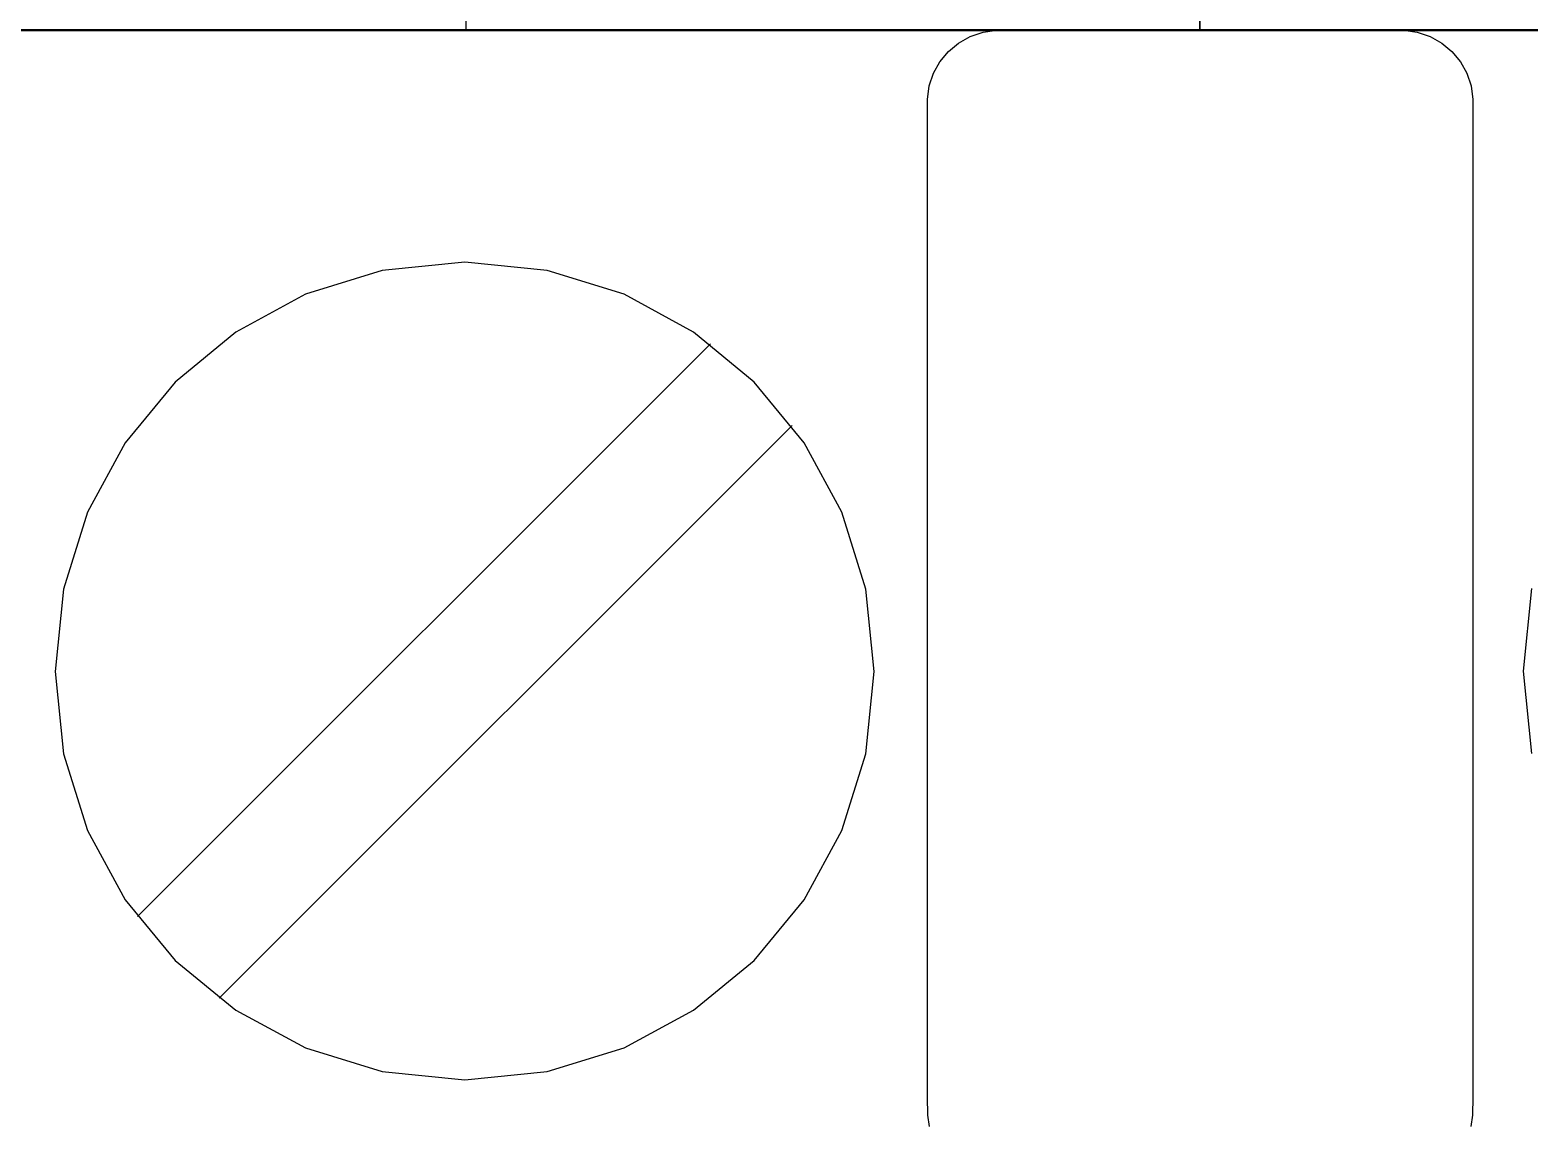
# Model space of a CAD drawing. Extents: x 1 to 47.7, y 0.2 to 35.
# Drawn here: x 27.893 to 28.505, y 11.489 to 11.935 of the extents above; entities that cross this region are included whole.
import ezdxf

# ---------------------------------------------------------------- set-up
doc = ezdxf.new("R2010")
doc.units = 0
doc.header["$MEASUREMENT"] = 0
for name, color, linetype in [('5_1___24__TARGET_LEDS___12', 7, 'CONTINUOUS'), ('6_1__EMPTY_IO_BOARD_POSITI', 7, 'CONTINUOUS'), ('6_2___8__INDEPENDENT_INPUT', 7, 'CONTINUOUS'), ('6_3___8__OPTOISO_INDEPENDE', 7, 'CONTINUOUS'), ('6_4___24__OPTOISO_INDEPEND', 7, 'CONTINUOUS'), ('6_5___8__INDEPENDENT_INPUT', 7, 'CONTINUOUS'), ('6_6___8__INDEPENDENT_INPUT', 7, 'CONTINUOUS'), ('6_7___8__OPTOISO_INDEPENDE', 7, 'CONTINUOUS'), ('6_8___8__OPTOISO_INDEPENDE', 7, 'CONTINUOUS')]:
    doc.layers.add(name, color=color, linetype=linetype)

msp = doc.modelspace()

# ---------------------------------------------------------------- linework, layer by layer
at = {"layer": '5_1___24__TARGET_LEDS___12'}
for points in [[(28.67058, 11.93527), (28.38288, 11.93527), (28.24148, 11.93527), (28.1023, 11.93527), (27.9658, 11.93527), (27.83241, 11.93527), (27.70259, 11.93527), (27.57678, 11.93527), (27.45542, 11.93527), (27.33896, 11.93527), (27.22784, 11.93527)], [(28.2603, 11.48681), (28.25958, 11.49145), (28.25951, 11.49894), (28.25951, 11.53118), (28.25951, 11.58527), (28.25951, 11.65294), (28.25951, 11.72592), (28.25951, 11.79596), (28.25951, 11.85477), (28.25951, 11.89409), (28.25952, 11.90684), (28.26022, 11.91241), (28.26194, 11.91759), (28.26458, 11.9223), (28.26802, 11.92644), (28.27218, 11.9299), (28.27693, 11.93258), (28.28219, 11.93439), (28.28784, 11.93522), (28.29282, 11.93527), (28.30698, 11.93527), (28.3293, 11.93527), (28.35652, 11.93527), (28.38536, 11.93527), (28.41258, 11.93527), (28.4349, 11.93527), (28.44906, 11.93527), (28.45404, 11.93522), (28.45969, 11.93439), (28.46494, 11.93258), (28.4697, 11.9299), (28.47385, 11.92644), (28.47729, 11.9223), (28.47992, 11.91759), (28.48164, 11.91241), (28.48234, 11.90684), (28.48236, 11.89409), (28.48236, 11.85477), (28.48236, 11.79596), (28.48236, 11.72592), (28.48236, 11.65294), (28.48236, 11.58527), (28.48236, 11.53118), (28.48236, 11.49894), (28.48228, 11.49144), (28.48156, 11.48678)], [(27.93656, 11.57267), (28.17083, 11.80693)], [(27.96999, 11.53924), (28.20425, 11.77351)], [(28.5064, 11.70678), (28.503, 11.67308), (28.5064, 11.63939)]]:
    msp.add_lwpolyline(points, dxfattribs=at)
msp.add_lwpolyline([(27.90298, 11.6729), (27.90638, 11.63922), (27.91614, 11.60785), (27.93157, 11.57947), (27.95201, 11.55474), (27.97678, 11.53435), (28.00522, 11.51895), (28.03666, 11.50922), (28.07041, 11.50583), (28.10411, 11.50922), (28.1355, 11.51895), (28.16391, 11.53435), (28.18867, 11.55474), (28.2091, 11.57947), (28.22452, 11.60785), (28.23427, 11.63922), (28.23767, 11.6729), (28.23427, 11.70661), (28.22452, 11.73802), (28.2091, 11.76646), (28.18867, 11.79125), (28.16391, 11.81172), (28.1355, 11.82717), (28.10411, 11.83694), (28.07041, 11.84035), (28.03666, 11.83694), (28.00522, 11.82717), (27.97678, 11.81172), (27.95201, 11.79125), (27.93157, 11.76646), (27.91614, 11.73802), (27.90638, 11.70661)], close=True, dxfattribs=at)
at = {"layer": '6_1__EMPTY_IO_BOARD_POSITI'}
msp.add_lwpolyline([(27.31892, 11.93503), (27.39947, 11.93503), (27.48253, 11.93503), (27.56796, 11.93503), (27.6556, 11.93503), (27.7453, 11.93503), (27.83691, 11.93503), (28.02522, 11.93503), (28.21931, 11.93503), (28.41796, 11.93503), (28.61994, 11.93503)], dxfattribs=at)
at = {"layer": '6_2___8__INDEPENDENT_INPUT'}
for points in [[(28.67058, 11.93527), (28.38288, 11.93527), (28.24148, 11.93527), (28.1023, 11.93527), (27.9658, 11.93527), (27.83241, 11.93527), (27.70259, 11.93527), (27.57678, 11.93527), (27.45542, 11.93527), (27.33896, 11.93527), (27.22784, 11.93527)], [(28.2603, 11.48681), (28.25958, 11.49145), (28.25951, 11.49894), (28.25951, 11.53118), (28.25951, 11.58527), (28.25951, 11.65294), (28.25951, 11.72592), (28.25951, 11.79596), (28.25951, 11.85477), (28.25951, 11.89409), (28.25952, 11.90684), (28.26022, 11.91241), (28.26194, 11.91759), (28.26458, 11.9223), (28.26802, 11.92644), (28.27218, 11.9299), (28.27693, 11.93258), (28.28219, 11.93439), (28.28784, 11.93522), (28.29282, 11.93527), (28.30698, 11.93527), (28.3293, 11.93527), (28.35652, 11.93527), (28.38536, 11.93527), (28.41258, 11.93527), (28.4349, 11.93527), (28.44906, 11.93527), (28.45404, 11.93522), (28.45969, 11.93439), (28.46494, 11.93258), (28.4697, 11.9299), (28.47385, 11.92644), (28.47729, 11.9223), (28.47992, 11.91759), (28.48164, 11.91241), (28.48234, 11.90684), (28.48236, 11.89409), (28.48236, 11.85477), (28.48236, 11.79596), (28.48236, 11.72592), (28.48236, 11.65294), (28.48236, 11.58527), (28.48236, 11.53118), (28.48236, 11.49894), (28.48228, 11.49144), (28.48156, 11.48678)], [(27.93656, 11.57267), (28.17083, 11.80693)], [(27.96999, 11.53924), (28.20425, 11.77351)], [(28.5064, 11.70678), (28.503, 11.67308), (28.5064, 11.63939)]]:
    msp.add_lwpolyline(points, dxfattribs=at)
msp.add_lwpolyline([(27.90298, 11.6729), (27.90638, 11.63922), (27.91614, 11.60785), (27.93157, 11.57947), (27.95201, 11.55474), (27.97678, 11.53435), (28.00522, 11.51895), (28.03666, 11.50922), (28.07041, 11.50583), (28.10411, 11.50922), (28.1355, 11.51895), (28.16391, 11.53435), (28.18867, 11.55474), (28.2091, 11.57947), (28.22452, 11.60785), (28.23427, 11.63922), (28.23767, 11.6729), (28.23427, 11.70661), (28.22452, 11.73802), (28.2091, 11.76646), (28.18867, 11.79125), (28.16391, 11.81172), (28.1355, 11.82717), (28.10411, 11.83694), (28.07041, 11.84035), (28.03666, 11.83694), (28.00522, 11.82717), (27.97678, 11.81172), (27.95201, 11.79125), (27.93157, 11.76646), (27.91614, 11.73802), (27.90638, 11.70661)], close=True, dxfattribs=at)
at = {"layer": '6_3___8__OPTOISO_INDEPENDE'}
for points in [[(28.67058, 11.93527), (28.38288, 11.93527), (28.24148, 11.93527), (28.1023, 11.93527), (27.9658, 11.93527), (27.83241, 11.93527), (27.70259, 11.93527), (27.57678, 11.93527), (27.45542, 11.93527), (27.33896, 11.93527), (27.22784, 11.93527)], [(28.2603, 11.48681), (28.25958, 11.49145), (28.25951, 11.49894), (28.25951, 11.53118), (28.25951, 11.58527), (28.25951, 11.65294), (28.25951, 11.72592), (28.25951, 11.79596), (28.25951, 11.85477), (28.25951, 11.89409), (28.25952, 11.90684), (28.26022, 11.91241), (28.26194, 11.91759), (28.26458, 11.9223), (28.26802, 11.92644), (28.27218, 11.9299), (28.27693, 11.93258), (28.28219, 11.93439), (28.28784, 11.93522), (28.29282, 11.93527), (28.30698, 11.93527), (28.3293, 11.93527), (28.35652, 11.93527), (28.38536, 11.93527), (28.41258, 11.93527), (28.4349, 11.93527), (28.44906, 11.93527), (28.45404, 11.93522), (28.45969, 11.93439), (28.46494, 11.93258), (28.4697, 11.9299), (28.47385, 11.92644), (28.47729, 11.9223), (28.47992, 11.91759), (28.48164, 11.91241), (28.48234, 11.90684), (28.48236, 11.89409), (28.48236, 11.85477), (28.48236, 11.79596), (28.48236, 11.72592), (28.48236, 11.65294), (28.48236, 11.58527), (28.48236, 11.53118), (28.48236, 11.49894), (28.48228, 11.49144), (28.48156, 11.48678)], [(27.93656, 11.57267), (28.17083, 11.80693)], [(27.96999, 11.53924), (28.20425, 11.77351)], [(28.5064, 11.70678), (28.503, 11.67308), (28.5064, 11.63939)]]:
    msp.add_lwpolyline(points, dxfattribs=at)
msp.add_lwpolyline([(27.90298, 11.6729), (27.90638, 11.63922), (27.91614, 11.60785), (27.93157, 11.57947), (27.95201, 11.55474), (27.97678, 11.53435), (28.00522, 11.51895), (28.03666, 11.50922), (28.07041, 11.50583), (28.10411, 11.50922), (28.1355, 11.51895), (28.16391, 11.53435), (28.18867, 11.55474), (28.2091, 11.57947), (28.22452, 11.60785), (28.23427, 11.63922), (28.23767, 11.6729), (28.23427, 11.70661), (28.22452, 11.73802), (28.2091, 11.76646), (28.18867, 11.79125), (28.16391, 11.81172), (28.1355, 11.82717), (28.10411, 11.83694), (28.07041, 11.84035), (28.03666, 11.83694), (28.00522, 11.82717), (27.97678, 11.81172), (27.95201, 11.79125), (27.93157, 11.76646), (27.91614, 11.73802), (27.90638, 11.70661)], close=True, dxfattribs=at)
at = {"layer": '6_4___24__OPTOISO_INDEPEND'}
for points in [[(28.67058, 11.93527), (28.38288, 11.93527), (28.24148, 11.93527), (28.1023, 11.93527), (27.9658, 11.93527), (27.83241, 11.93527), (27.70259, 11.93527), (27.57678, 11.93527), (27.45542, 11.93527), (27.33896, 11.93527), (27.22784, 11.93527)], [(28.2603, 11.48681), (28.25958, 11.49145), (28.25951, 11.49894), (28.25951, 11.53118), (28.25951, 11.58527), (28.25951, 11.65294), (28.25951, 11.72592), (28.25951, 11.79596), (28.25951, 11.85477), (28.25951, 11.89409), (28.25952, 11.90684), (28.26022, 11.91241), (28.26194, 11.91759), (28.26458, 11.9223), (28.26802, 11.92644), (28.27218, 11.9299), (28.27693, 11.93258), (28.28219, 11.93439), (28.28784, 11.93522), (28.29282, 11.93527), (28.30698, 11.93527), (28.3293, 11.93527), (28.35652, 11.93527), (28.38536, 11.93527), (28.41258, 11.93527), (28.4349, 11.93527), (28.44906, 11.93527), (28.45404, 11.93522), (28.45969, 11.93439), (28.46494, 11.93258), (28.4697, 11.9299), (28.47385, 11.92644), (28.47729, 11.9223), (28.47992, 11.91759), (28.48164, 11.91241), (28.48234, 11.90684), (28.48236, 11.89409), (28.48236, 11.85477), (28.48236, 11.79596), (28.48236, 11.72592), (28.48236, 11.65294), (28.48236, 11.58527), (28.48236, 11.53118), (28.48236, 11.49894), (28.48228, 11.49144), (28.48156, 11.48678)], [(27.93656, 11.57267), (28.17083, 11.80693)], [(27.96999, 11.53924), (28.20425, 11.77351)], [(28.5064, 11.70678), (28.503, 11.67308), (28.5064, 11.63939)]]:
    msp.add_lwpolyline(points, dxfattribs=at)
msp.add_lwpolyline([(27.90298, 11.6729), (27.90638, 11.63922), (27.91614, 11.60785), (27.93157, 11.57947), (27.95201, 11.55474), (27.97678, 11.53435), (28.00522, 11.51895), (28.03666, 11.50922), (28.07041, 11.50583), (28.10411, 11.50922), (28.1355, 11.51895), (28.16391, 11.53435), (28.18867, 11.55474), (28.2091, 11.57947), (28.22452, 11.60785), (28.23427, 11.63922), (28.23767, 11.6729), (28.23427, 11.70661), (28.22452, 11.73802), (28.2091, 11.76646), (28.18867, 11.79125), (28.16391, 11.81172), (28.1355, 11.82717), (28.10411, 11.83694), (28.07041, 11.84035), (28.03666, 11.83694), (28.00522, 11.82717), (27.97678, 11.81172), (27.95201, 11.79125), (27.93157, 11.76646), (27.91614, 11.73802), (27.90638, 11.70661)], close=True, dxfattribs=at)
at = {"layer": '6_5___8__INDEPENDENT_INPUT'}
for points in [[(28.37082, 11.93526), (28.37082, 12.08493), (28.44079, 12.08493), (28.46079, 12.12617), (28.49081, 12.04367), (28.52083, 12.12617), (28.55084, 12.04367), (28.58086, 12.12617), (28.61087, 12.04367), (28.63088, 12.08493), (28.67081, 12.08493), (28.67081, 11.93526)], [(28.19341, 12.08493), (28.07082, 12.08493), (28.07082, 11.93526)], [(28.24841, 12.08493), (28.37082, 12.08493), (28.37082, 11.93526)], [(28.67058, 11.93527), (28.38288, 11.93527), (28.24148, 11.93527), (28.1023, 11.93527), (27.9658, 11.93527), (27.83241, 11.93527), (27.70259, 11.93527), (27.57678, 11.93527), (27.45542, 11.93527), (27.33896, 11.93527), (27.22784, 11.93527)], [(28.2603, 11.48681), (28.25958, 11.49145), (28.25951, 11.49894), (28.25951, 11.53118), (28.25951, 11.58527), (28.25951, 11.65294), (28.25951, 11.72592), (28.25951, 11.79596), (28.25951, 11.85477), (28.25951, 11.89409), (28.25952, 11.90684), (28.26022, 11.91241), (28.26194, 11.91759), (28.26458, 11.9223), (28.26802, 11.92644), (28.27218, 11.9299), (28.27693, 11.93258), (28.28219, 11.93439), (28.28784, 11.93522), (28.29282, 11.93527), (28.30698, 11.93527), (28.3293, 11.93527), (28.35652, 11.93527), (28.38536, 11.93527), (28.41258, 11.93527), (28.4349, 11.93527), (28.44906, 11.93527), (28.45404, 11.93522), (28.45969, 11.93439), (28.46494, 11.93258), (28.4697, 11.9299), (28.47385, 11.92644), (28.47729, 11.9223), (28.47992, 11.91759), (28.48164, 11.91241), (28.48234, 11.90684), (28.48236, 11.89409), (28.48236, 11.85477), (28.48236, 11.79596), (28.48236, 11.72592), (28.48236, 11.65294), (28.48236, 11.58527), (28.48236, 11.53118), (28.48236, 11.49894), (28.48228, 11.49144), (28.48156, 11.48678)], [(27.93656, 11.57267), (28.17083, 11.80693)], [(27.96999, 11.53924), (28.20425, 11.77351)], [(28.5064, 11.70678), (28.503, 11.67308), (28.5064, 11.63939)]]:
    msp.add_lwpolyline(points, dxfattribs=at)
msp.add_lwpolyline([(27.90298, 11.6729), (27.90638, 11.63922), (27.91614, 11.60785), (27.93157, 11.57947), (27.95201, 11.55474), (27.97678, 11.53435), (28.00522, 11.51895), (28.03666, 11.50922), (28.07041, 11.50583), (28.10411, 11.50922), (28.1355, 11.51895), (28.16391, 11.53435), (28.18867, 11.55474), (28.2091, 11.57947), (28.22452, 11.60785), (28.23427, 11.63922), (28.23767, 11.6729), (28.23427, 11.70661), (28.22452, 11.73802), (28.2091, 11.76646), (28.18867, 11.79125), (28.16391, 11.81172), (28.1355, 11.82717), (28.10411, 11.83694), (28.07041, 11.84035), (28.03666, 11.83694), (28.00522, 11.82717), (27.97678, 11.81172), (27.95201, 11.79125), (27.93157, 11.76646), (27.91614, 11.73802), (27.90638, 11.70661)], close=True, dxfattribs=at)
at = {"layer": '6_6___8__INDEPENDENT_INPUT'}
for points in [[(28.67058, 11.93527), (28.38288, 11.93527), (28.24148, 11.93527), (28.1023, 11.93527), (27.9658, 11.93527), (27.83241, 11.93527), (27.70259, 11.93527), (27.57678, 11.93527), (27.45542, 11.93527), (27.33896, 11.93527), (27.22784, 11.93527)], [(28.2603, 11.48681), (28.25958, 11.49145), (28.25951, 11.49894), (28.25951, 11.53118), (28.25951, 11.58527), (28.25951, 11.65294), (28.25951, 11.72592), (28.25951, 11.79596), (28.25951, 11.85477), (28.25951, 11.89409), (28.25952, 11.90684), (28.26022, 11.91241), (28.26194, 11.91759), (28.26458, 11.9223), (28.26802, 11.92644), (28.27218, 11.9299), (28.27693, 11.93258), (28.28219, 11.93439), (28.28784, 11.93522), (28.29282, 11.93527), (28.30698, 11.93527), (28.3293, 11.93527), (28.35652, 11.93527), (28.38536, 11.93527), (28.41258, 11.93527), (28.4349, 11.93527), (28.44906, 11.93527), (28.45404, 11.93522), (28.45969, 11.93439), (28.46494, 11.93258), (28.4697, 11.9299), (28.47385, 11.92644), (28.47729, 11.9223), (28.47992, 11.91759), (28.48164, 11.91241), (28.48234, 11.90684), (28.48236, 11.89409), (28.48236, 11.85477), (28.48236, 11.79596), (28.48236, 11.72592), (28.48236, 11.65294), (28.48236, 11.58527), (28.48236, 11.53118), (28.48236, 11.49894), (28.48228, 11.49144), (28.48156, 11.48678)], [(27.93656, 11.57267), (28.17083, 11.80693)], [(27.96999, 11.53924), (28.20425, 11.77351)], [(28.5064, 11.70678), (28.503, 11.67308), (28.5064, 11.63939)]]:
    msp.add_lwpolyline(points, dxfattribs=at)
msp.add_lwpolyline([(27.90298, 11.6729), (27.90638, 11.63922), (27.91614, 11.60785), (27.93157, 11.57947), (27.95201, 11.55474), (27.97678, 11.53435), (28.00522, 11.51895), (28.03666, 11.50922), (28.07041, 11.50583), (28.10411, 11.50922), (28.1355, 11.51895), (28.16391, 11.53435), (28.18867, 11.55474), (28.2091, 11.57947), (28.22452, 11.60785), (28.23427, 11.63922), (28.23767, 11.6729), (28.23427, 11.70661), (28.22452, 11.73802), (28.2091, 11.76646), (28.18867, 11.79125), (28.16391, 11.81172), (28.1355, 11.82717), (28.10411, 11.83694), (28.07041, 11.84035), (28.03666, 11.83694), (28.00522, 11.82717), (27.97678, 11.81172), (27.95201, 11.79125), (27.93157, 11.76646), (27.91614, 11.73802), (27.90638, 11.70661)], close=True, dxfattribs=at)
at = {"layer": '6_7___8__OPTOISO_INDEPENDE'}
for points in [[(28.67058, 11.93527), (28.38288, 11.93527), (28.24148, 11.93527), (28.1023, 11.93527), (27.9658, 11.93527), (27.83241, 11.93527), (27.70259, 11.93527), (27.57678, 11.93527), (27.45542, 11.93527), (27.33896, 11.93527), (27.22784, 11.93527)], [(28.2603, 11.48681), (28.25958, 11.49145), (28.25951, 11.49894), (28.25951, 11.53118), (28.25951, 11.58527), (28.25951, 11.65294), (28.25951, 11.72592), (28.25951, 11.79596), (28.25951, 11.85477), (28.25951, 11.89409), (28.25952, 11.90684), (28.26022, 11.91241), (28.26194, 11.91759), (28.26458, 11.9223), (28.26802, 11.92644), (28.27218, 11.9299), (28.27693, 11.93258), (28.28219, 11.93439), (28.28784, 11.93522), (28.29282, 11.93527), (28.30698, 11.93527), (28.3293, 11.93527), (28.35652, 11.93527), (28.38536, 11.93527), (28.41258, 11.93527), (28.4349, 11.93527), (28.44906, 11.93527), (28.45404, 11.93522), (28.45969, 11.93439), (28.46494, 11.93258), (28.4697, 11.9299), (28.47385, 11.92644), (28.47729, 11.9223), (28.47992, 11.91759), (28.48164, 11.91241), (28.48234, 11.90684), (28.48236, 11.89409), (28.48236, 11.85477), (28.48236, 11.79596), (28.48236, 11.72592), (28.48236, 11.65294), (28.48236, 11.58527), (28.48236, 11.53118), (28.48236, 11.49894), (28.48228, 11.49144), (28.48156, 11.48678)], [(27.93656, 11.57267), (28.17083, 11.80693)], [(27.96999, 11.53924), (28.20425, 11.77351)], [(28.5064, 11.70678), (28.503, 11.67308), (28.5064, 11.63939)]]:
    msp.add_lwpolyline(points, dxfattribs=at)
msp.add_lwpolyline([(27.90298, 11.6729), (27.90638, 11.63922), (27.91614, 11.60785), (27.93157, 11.57947), (27.95201, 11.55474), (27.97678, 11.53435), (28.00522, 11.51895), (28.03666, 11.50922), (28.07041, 11.50583), (28.10411, 11.50922), (28.1355, 11.51895), (28.16391, 11.53435), (28.18867, 11.55474), (28.2091, 11.57947), (28.22452, 11.60785), (28.23427, 11.63922), (28.23767, 11.6729), (28.23427, 11.70661), (28.22452, 11.73802), (28.2091, 11.76646), (28.18867, 11.79125), (28.16391, 11.81172), (28.1355, 11.82717), (28.10411, 11.83694), (28.07041, 11.84035), (28.03666, 11.83694), (28.00522, 11.82717), (27.97678, 11.81172), (27.95201, 11.79125), (27.93157, 11.76646), (27.91614, 11.73802), (27.90638, 11.70661)], close=True, dxfattribs=at)
at = {"layer": '6_8___8__OPTOISO_INDEPENDE'}
for points in [[(28.67058, 11.93527), (28.38288, 11.93527), (28.24148, 11.93527), (28.1023, 11.93527), (27.9658, 11.93527), (27.83241, 11.93527), (27.70259, 11.93527), (27.57678, 11.93527), (27.45542, 11.93527), (27.33896, 11.93527), (27.22784, 11.93527)], [(28.2603, 11.48681), (28.25958, 11.49145), (28.25951, 11.49894), (28.25951, 11.53118), (28.25951, 11.58527), (28.25951, 11.65294), (28.25951, 11.72592), (28.25951, 11.79596), (28.25951, 11.85477), (28.25951, 11.89409), (28.25952, 11.90684), (28.26022, 11.91241), (28.26194, 11.91759), (28.26458, 11.9223), (28.26802, 11.92644), (28.27218, 11.9299), (28.27693, 11.93258), (28.28219, 11.93439), (28.28784, 11.93522), (28.29282, 11.93527), (28.30698, 11.93527), (28.3293, 11.93527), (28.35652, 11.93527), (28.38536, 11.93527), (28.41258, 11.93527), (28.4349, 11.93527), (28.44906, 11.93527), (28.45404, 11.93522), (28.45969, 11.93439), (28.46494, 11.93258), (28.4697, 11.9299), (28.47385, 11.92644), (28.47729, 11.9223), (28.47992, 11.91759), (28.48164, 11.91241), (28.48234, 11.90684), (28.48236, 11.89409), (28.48236, 11.85477), (28.48236, 11.79596), (28.48236, 11.72592), (28.48236, 11.65294), (28.48236, 11.58527), (28.48236, 11.53118), (28.48236, 11.49894), (28.48228, 11.49144), (28.48156, 11.48678)], [(27.93656, 11.57267), (28.17083, 11.80693)], [(27.96999, 11.53924), (28.20425, 11.77351)], [(28.5064, 11.70678), (28.503, 11.67308), (28.5064, 11.63939)]]:
    msp.add_lwpolyline(points, dxfattribs=at)
msp.add_lwpolyline([(27.90298, 11.6729), (27.90638, 11.63922), (27.91614, 11.60785), (27.93157, 11.57947), (27.95201, 11.55474), (27.97678, 11.53435), (28.00522, 11.51895), (28.03666, 11.50922), (28.07041, 11.50583), (28.10411, 11.50922), (28.1355, 11.51895), (28.16391, 11.53435), (28.18867, 11.55474), (28.2091, 11.57947), (28.22452, 11.60785), (28.23427, 11.63922), (28.23767, 11.6729), (28.23427, 11.70661), (28.22452, 11.73802), (28.2091, 11.76646), (28.18867, 11.79125), (28.16391, 11.81172), (28.1355, 11.82717), (28.10411, 11.83694), (28.07041, 11.84035), (28.03666, 11.83694), (28.00522, 11.82717), (27.97678, 11.81172), (27.95201, 11.79125), (27.93157, 11.76646), (27.91614, 11.73802), (27.90638, 11.70661)], close=True, dxfattribs=at)

doc.saveas('drawing.dxf')
